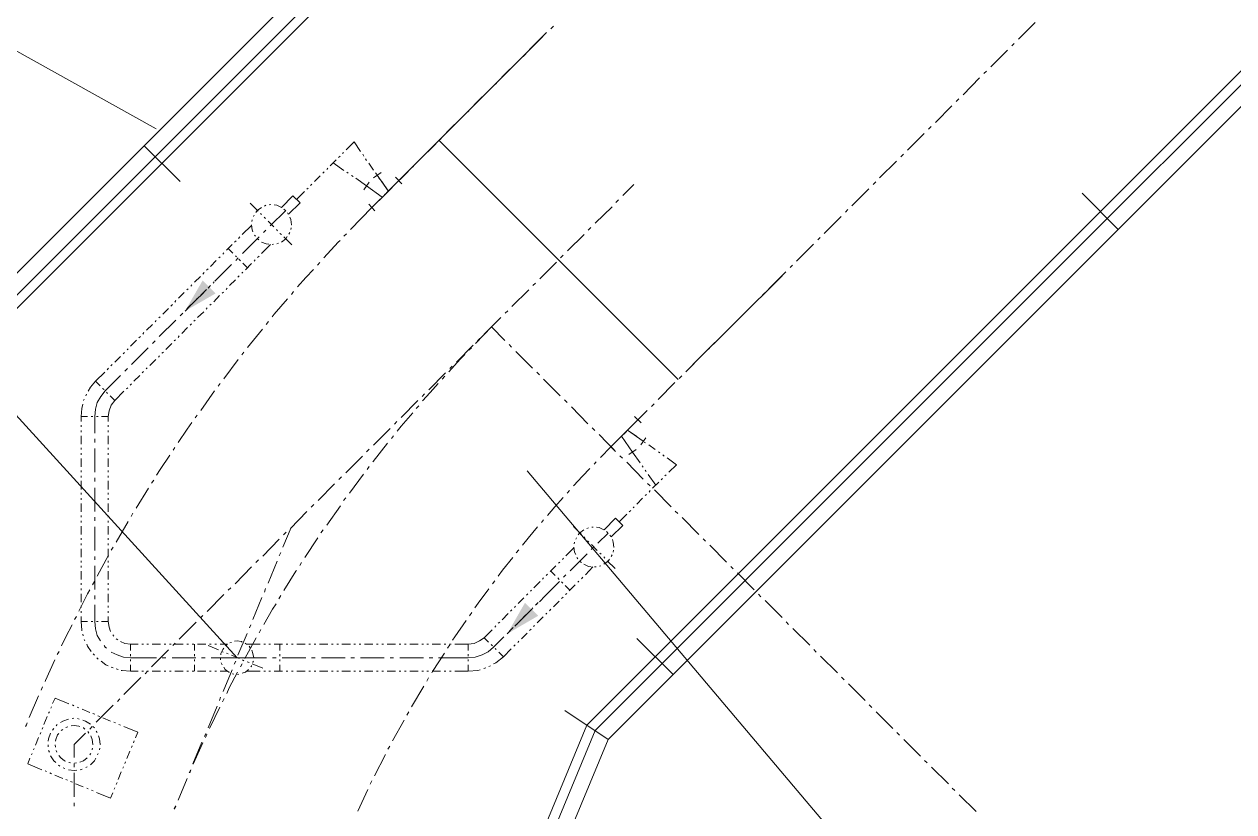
# Model space of a CAD drawing. Header units: millimetres. Extents: x 0 to 588, y 0 to 874.
# Drawn here: x 124 to 195.1, y 584.1 to 630.5 of the extents above; entities that cross this region are included whole.
import ezdxf

# ---------------------------------------------------------------- set-up
doc = ezdxf.new("R2010")
doc.units = ezdxf.units.MM
doc.layers.get('0').update_dxf_attribs({"lineweight": 18})

msp = doc.modelspace()

# ---------------------------------------------------------------- hatches: boundary and pattern name
for points in [[(133.435, 613.579), (135.234, 614.616), (134.472, 615.379)], [(152.4, 594.593), (153.437, 596.413), (154.22, 595.651)]]:
    msp.add_hatch(color=0).paths.add_polyline_path(points, flags=0)

# ---------------------------------------------------------------- linework, layer by layer
at = {"color": 0, "lineweight": 0}
for points in [[(121.01, 613.304), (193.95, 686.244)], [(121.793, 612.796), (194.416, 685.44)], [(122.259, 612.479), (194.712, 684.932)], [(157.078, 589.216), (223.753, 655.891)], [(157.565, 588.899), (224.261, 655.595)], [(158.327, 588.369), (225.086, 655.129)], [(153.712, 628.967), (154.707, 629.962)], [(154.961, 630.195), (155.109, 630.343)], [(182.478, 629.581), (183.452, 630.555)], [(131.741, 624.311), (121.962, 629.729)], [(145.288, 620.543), (154.495, 629.729)], [(182.076, 629.179), (182.224, 629.327)], [(153.331, 628.565), (153.48, 628.713)], [(180.848, 627.952), (181.822, 628.925)], [(152.083, 627.338), (153.077, 628.332)], [(151.702, 626.936), (151.85, 627.083)], [(179.218, 626.301), (180.192, 627.295)], [(180.446, 627.549), (180.594, 627.697)], [(150.453, 625.708), (151.447, 626.703)], [(177.588, 624.671), (178.562, 625.665)], [(178.816, 625.919), (178.964, 626.068)], [(148.823, 624.078), (149.818, 625.073)], [(150.072, 625.306), (150.22, 625.454)], [(177.186, 624.29), (177.334, 624.437)], [(143.383, 623.528), (142.917, 623.062)], [(143.383, 623.528), (143.764, 622.977)], [(148.378, 623.634), (162.454, 609.558)], [(148.442, 623.676), (148.59, 623.824)], [(175.937, 623.041), (176.932, 624.036)], [(131.022, 623.316), (133.16, 621.199)], [(142.769, 622.914), (142.706, 622.85)], [(143.891, 622.808), (143.954, 622.702)], [(147.193, 622.448), (148.188, 623.422)], [(175.556, 622.66), (175.704, 622.808)], [(142.325, 622.469), (141.986, 622.131)], [(142.155, 622.3), (142.79, 621.856)], [(142.558, 622.702), (142.473, 622.617)], [(144.06, 622.533), (144.124, 622.448)], [(144.251, 622.279), (144.526, 621.876)], [(146.812, 622.046), (146.96, 622.194)], [(174.308, 621.411), (175.302, 622.405)], [(141.393, 621.538), (141.055, 621.199)], [(141.626, 621.771), (141.542, 621.686)], [(141.838, 621.982), (141.774, 621.919)], [(142.96, 621.75), (143.044, 621.686)], [(143.235, 621.559), (143.32, 621.496)], [(143.489, 621.39), (144.124, 620.945)], [(144.526, 621.411), (144.97, 621.729)], [(144.653, 621.707), (144.716, 621.623)], [(145.394, 620.649), (144.738, 621.58)], [(144.822, 621.453), (144.886, 621.369)], [(145.563, 620.818), (146.558, 621.792)], [(145.817, 621.453), (146.198, 621.072)], [(140.674, 620.818), (140.61, 620.755)], [(140.906, 621.051), (140.822, 620.966)], [(144.272, 621.157), (143.954, 620.712)], [(145.034, 620.289), (144.124, 620.945)], [(145.013, 621.199), (145.394, 620.649)], [(145.225, 620.458), (146.008, 621.262)], [(159.195, 620.373), (159.851, 621.03)], [(172.678, 619.781), (173.673, 620.776)], [(173.927, 621.03), (174.075, 621.178)], [(137.266, 619.929), (137.732, 619.464)], [(139.107, 619.675), (139.785, 620.353), (140.208, 619.951)], [(140.208, 619.951), (139.531, 619.273)], [(140.462, 620.607), (139.996, 620.141)], [(145.225, 620.458), (144.42, 619.675)], [(144.42, 619.675), (144.928, 620.162)], [(145.182, 620.416), (145.33, 620.564)], [(158.792, 619.972), (158.94, 620.119)], [(188.659, 619.993), (179.282, 610.616)], [(186.224, 620.522), (188.341, 618.384)], [(137.499, 619.23), (137.456, 619.146)], [(137.943, 619.675), (137.689, 619.506), (137.605, 619.379)], [(137.88, 619.315), (137.943, 619.252)], [(138.197, 619.802), (138.113, 619.76)], [(138.494, 619.844), (138.388, 619.823)], [(138.451, 618.596), (139.361, 619.506)], [(139.107, 619.675), (138.832, 619.802), (138.684, 619.823)], [(139.34, 619.506), (139.256, 619.569)], [(139.51, 619.273), (139.467, 619.358)], [(144.42, 619.675), (143.171, 618.384)], [(144.251, 619.866), (144.611, 619.485)], [(157.565, 618.744), (158.56, 619.718)], [(172.297, 619.4), (172.445, 619.548)], [(136.8, 618.087), (137.351, 618.617)], [(137.351, 618.659), (137.393, 618.363), (137.435, 618.236)], [(137.393, 618.956), (137.372, 618.85)], [(138.091, 619.104), (138.176, 619.019)], [(138.324, 618.871), (138.663, 618.532)], [(139.7, 618.659), (139.658, 618.977), (139.594, 619.104)], [(139.7, 618.659), (139.721, 618.659)], [(171.048, 618.151), (172.043, 619.146)], [(136.589, 617.855), (136.652, 617.94)], [(136.821, 616.966), (137.795, 617.94)], [(137.52, 618.045), (137.583, 617.982)], [(137.71, 617.834), (137.774, 617.77)], [(138.049, 618.194), (138.197, 618.342)], [(138.811, 618.384), (138.875, 618.299)], [(139.023, 618.151), (139.107, 618.087)], [(139.107, 617.643), (139.361, 617.834), (139.446, 617.961)], [(139.256, 617.94), (139.721, 617.474)], [(139.552, 618.109), (139.594, 618.194)], [(139.658, 618.384), (139.679, 618.469)], [(142.939, 618.13), (142.79, 617.982)], [(155.935, 617.114), (156.93, 618.087)], [(157.162, 618.342), (157.311, 618.49)], [(170.667, 617.77), (170.815, 617.918)], [(135.869, 617.157), (136.208, 617.495)], [(135.975, 617.262), (136.25, 616.987)], [(136.356, 617.643), (136.44, 617.707)], [(137.943, 617.643), (138.218, 617.538), (138.367, 617.516)], [(137.943, 616.966), (138.472, 617.495)], [(138.557, 617.495), (138.642, 617.516)], [(138.832, 617.538), (138.938, 617.58)], [(142.558, 617.728), (142.452, 617.643), (141.605, 616.712)], [(169.418, 616.521), (170.413, 617.516)], [(136.504, 593.175), (115.231, 616.521), (100.817, 616.521)], [(134.938, 616.204), (135.276, 616.564)], [(135.424, 616.712), (135.509, 616.775)], [(135.657, 616.924), (135.721, 617.008)], [(136.398, 616.839), (136.462, 616.775)], [(136.419, 616.564), (136.567, 616.712)], [(136.61, 616.627), (136.694, 616.543)], [(136.843, 616.394), (137.118, 616.119)], [(136.991, 616.014), (137.351, 616.373)], [(137.499, 616.521), (137.562, 616.585)], [(137.71, 616.733), (137.795, 616.818)], [(141.372, 616.437), (141.224, 616.289)], [(154.305, 615.484), (155.3, 616.458)], [(155.533, 616.712), (155.681, 616.86)], [(134.493, 615.76), (134.556, 615.844)], [(134.705, 615.992), (134.789, 616.055)], [(135.191, 615.336), (136.165, 616.31)], [(135.657, 615.802), (135.297, 615.442)], [(136.546, 615.569), (136.631, 615.654)], [(136.779, 615.802), (136.843, 615.865)], [(140.991, 616.035), (140.547, 615.548), (140.06, 614.997)], [(163.322, 610.426), (168.571, 615.654)], [(167.788, 614.892), (168.783, 615.886)], [(169.037, 616.14), (169.185, 616.289)], [(133.773, 615.04), (133.837, 615.125)], [(133.985, 615.273), (134.345, 615.611)], [(134.789, 614.934), (134.938, 615.082)], [(134.938, 615.082), (134.853, 614.997)], [(135.149, 615.294), (135.086, 615.23)], [(135.848, 614.849), (135.911, 614.934)], [(136.059, 615.082), (136.398, 615.421)], [(153.903, 615.082), (154.051, 615.23)], [(133.054, 614.341), (133.392, 614.68)], [(133.541, 614.828), (133.625, 614.892)], [(133.541, 613.706), (134.535, 614.68)], [(134.218, 614.362), (134.133, 614.299)], [(134.705, 614.849), (134.366, 614.511)], [(135.128, 614.13), (135.467, 614.49)], [(135.615, 614.638), (135.7, 614.701)], [(139.467, 614.299), (138.684, 613.389), (138.557, 613.24)], [(139.827, 614.722), (139.7, 614.553)], [(152.675, 613.854), (153.67, 614.828)], [(166.158, 613.262), (167.153, 614.257)], [(167.407, 614.511), (167.555, 614.659)], [(132.122, 613.389), (132.461, 613.727)], [(132.609, 613.876), (132.694, 613.96)], [(132.842, 614.109), (132.905, 614.193)], [(133.773, 613.918), (133.435, 613.579)], [(133.985, 614.151), (133.922, 614.066)], [(134.175, 613.198), (134.535, 613.537)], [(134.684, 613.685), (134.747, 613.769)], [(134.895, 613.918), (134.98, 613.981)], [(152.273, 613.452), (152.421, 613.601)], [(131.678, 612.944), (131.741, 613.029)], [(131.889, 613.177), (131.974, 613.24)], [(131.911, 612.077), (132.905, 613.05)], [(133.16, 613.304), (133.308, 613.452)], [(133.731, 612.754), (133.816, 612.838)], [(133.964, 612.987), (134.027, 613.05)], [(138.345, 612.965), (138.218, 612.796)], [(151.045, 612.225), (152.019, 613.198)], [(165.777, 612.88), (165.925, 613.029)], [(130.958, 612.225), (131.022, 612.309)], [(131.17, 612.457), (131.53, 612.796)], [(133.032, 612.034), (133.096, 612.119)], [(133.244, 612.267), (133.583, 612.606)], [(137.986, 612.521), (137.118, 611.442)], [(151.469, 612.648), (150.537, 611.674)], [(152.252, 611.844), (151.469, 612.648)], [(164.529, 611.632), (165.523, 612.627)], [(130.238, 611.505), (130.577, 611.865)], [(130.281, 610.426), (131.276, 611.42)], [(130.725, 612.013), (130.81, 612.077)], [(131.53, 611.674), (131.678, 611.822)], [(132.313, 611.314), (132.651, 611.674)], [(132.8, 611.822), (132.884, 611.886)], [(149.416, 610.574), (150.389, 611.568)], [(150.283, 611.42), (150.135, 611.272)], [(150.643, 611.822), (150.791, 611.971)], [(152.654, 611.463), (152.506, 611.611)], [(164.148, 611.251), (164.296, 611.399)], [(129.307, 610.574), (129.646, 610.912)], [(129.794, 611.061), (129.879, 611.145)], [(130.027, 611.293), (130.09, 611.357)], [(131.36, 610.383), (131.72, 610.722)], [(131.868, 610.87), (131.932, 610.955)], [(132.08, 611.103), (132.165, 611.166)], [(136.567, 610.722), (135.721, 609.6)], [(136.906, 611.166), (136.779, 610.997)], [(149.902, 611.018), (149.627, 610.743), (148.95, 610.002)], [(153.882, 610.214), (152.908, 611.208)], [(162.899, 610.002), (163.893, 610.997)], [(128.164, 609.452), (128.714, 609.981)], [(128.863, 610.129), (128.926, 610.214)], [(129.074, 610.362), (129.159, 610.426)], [(129.9, 610.044), (130.048, 610.193)], [(130.916, 609.939), (131, 610.023)], [(131.149, 610.172), (131.212, 610.235)], [(149.013, 610.193), (149.161, 610.341)], [(154.284, 609.833), (154.136, 609.981)], [(128.164, 609.452), (127.868, 609.092), (127.741, 608.859)], [(128.164, 609.452), (128.439, 609.176)], [(128.736, 608.88), (129.646, 609.79)], [(130.217, 609.219), (130.281, 609.304)], [(130.429, 609.452), (130.768, 609.79)], [(135.509, 609.325), (135.382, 609.155)], [(148.336, 609.325), (147.87, 608.796), (147.405, 608.288)], [(147.786, 608.944), (148.759, 609.939)], [(148.717, 609.748), (148.569, 609.579)], [(155.512, 608.584), (154.538, 609.579)], [(161.269, 608.372), (162.264, 609.367)], [(162.518, 609.621), (162.666, 609.769)], [(127.635, 608.69), (127.593, 608.584)], [(128.736, 608.88), (128.482, 608.562), (128.27, 608.203), (128.164, 607.801), (128.122, 607.378)], [(128.588, 609.029), (128.672, 608.965)], [(128.82, 608.817), (128.884, 608.732)], [(129.032, 608.584), (129.307, 608.309)], [(129.307, 608.309), (129.836, 608.859)], [(129.984, 609.007), (130.069, 609.071)], [(135.17, 608.88), (134.366, 607.737)], [(147.383, 608.562), (147.532, 608.711)], [(127.423, 608.097), (127.36, 607.843), (127.317, 607.378)], [(127.508, 608.394), (127.466, 608.309)], [(129.307, 608.309), (129.095, 608.033), (128.969, 607.716), (128.905, 607.378)], [(146.156, 607.314), (147.13, 608.309)], [(147.193, 608.013), (147.045, 607.843)], [(155.914, 608.203), (155.766, 608.351)], [(157.141, 606.954), (156.168, 607.949)], [(160.888, 607.97), (161.036, 608.118)], [(127.698, 607.378), (127.317, 607.378)], [(127.317, 607.378), (127.317, 607.081)], [(128.016, 607.378), (127.91, 607.378)], [(128.122, 607.378), (128.122, 606.404)], [(128.333, 607.378), (128.228, 607.378)], [(128.905, 607.378), (128.524, 607.378)], [(128.905, 607.378), (128.905, 607.081)], [(134.154, 607.462), (134.027, 607.293)], [(146.833, 607.589), (146.156, 606.806), (145.923, 606.51)], [(159.3, 606.404), (160.083, 607.187)], [(159.639, 606.742), (160.634, 607.737)], [(160.274, 606.996), (159.893, 607.378)], [(127.317, 606.87), (127.317, 606.764)], [(127.317, 606.552), (127.317, 606.446)], [(128.905, 606.87), (128.905, 606.764)], [(128.905, 606.552), (128.905, 606.446)], [(133.837, 607.018), (133.562, 606.637), (133.032, 605.854)], [(144.526, 605.684), (145.5, 606.679)], [(145.754, 606.933), (145.902, 607.081)], [(157.543, 606.552), (157.395, 606.7)], [(159.3, 606.404), (158.496, 605.6)], [(159.258, 606.34), (159.406, 606.489)], [(160.02, 606.192), (159.47, 606.573)], [(159.47, 606.573), (160.401, 605.917)], [(127.317, 606.235), (127.317, 605.748)], [(128.122, 606.065), (128.122, 605.854)], [(128.905, 606.235), (128.905, 605.748)], [(145.351, 605.811), (144.505, 604.732), (144.484, 604.711)], [(145.711, 606.235), (145.584, 606.086)], [(158.771, 605.324), (157.798, 606.319)], [(158.686, 605.409), (158.305, 605.79)], [(158.496, 605.6), (159.004, 606.107)], [(159.11, 606.213), (159.766, 605.282)], [(160.274, 606.001), (160.189, 606.065)], [(160.253, 605.705), (160.549, 606.129)], [(160.528, 605.832), (160.443, 605.875)], [(161.1, 605.43), (160.719, 605.705)], [(127.317, 605.536), (127.317, 605.43)], [(127.317, 605.218), (127.317, 605.113)], [(128.122, 605.494), (128.122, 604.097)], [(128.905, 605.536), (128.905, 605.43)], [(128.905, 605.218), (128.905, 605.113)], [(132.546, 605.091), (131.974, 604.266), (131.762, 603.927)], [(132.842, 605.557), (132.736, 605.387)], [(142.896, 604.054), (143.87, 605.049)], [(144.124, 605.303), (144.272, 605.451)], [(158.496, 605.6), (157.882, 604.965)], [(159.173, 604.922), (159.025, 605.07)], [(159.978, 605.43), (159.554, 605.134)], [(160.21, 604.647), (159.766, 605.282)], [(161.375, 605.24), (161.29, 605.303)], [(161.629, 605.049), (161.544, 605.113)], [(127.317, 604.901), (127.317, 604.414)], [(128.905, 604.901), (128.905, 604.414)], [(144.272, 604.435), (144.145, 604.266)], [(157.247, 604.308), (156.824, 603.864), (156.295, 603.292)], [(157.628, 604.711), (157.501, 604.562)], [(160.401, 603.694), (159.427, 604.689)], [(160.401, 604.393), (160.338, 604.478)], [(162.348, 604.541), (161.798, 604.943)], [(162.348, 604.541), (161.904, 604.097)], [(127.317, 604.202), (127.317, 604.097)], [(127.317, 603.885), (127.317, 603.779)], [(127.317, 603.589), (127.317, 603.081)], [(128.122, 603.758), (128.122, 603.546)], [(128.905, 604.202), (128.905, 604.097)], [(128.905, 603.885), (128.905, 603.779)], [(128.905, 603.589), (128.905, 603.081)], [(131.593, 603.631), (131.466, 603.462)], [(142.494, 603.673), (142.642, 603.822)], [(143.933, 603.991), (143.108, 602.869)], [(153.564, 604.181), (172.868, 581.321)], [(160.57, 604.139), (160.507, 604.224)], [(161.142, 603.335), (160.697, 603.969)], [(161.523, 603.737), (161.459, 603.652)], [(161.756, 603.948), (161.671, 603.885)], [(127.317, 602.89), (127.317, 602.784)], [(128.122, 603.186), (128.122, 601.789)], [(128.905, 602.89), (128.905, 602.784)], [(131.297, 603.165), (130.556, 601.98)], [(141.266, 602.424), (142.24, 603.419)], [(156.062, 603.017), (155.914, 602.869)], [(160.803, 603.292), (160.655, 603.44)], [(160.803, 603.017), (160.74, 602.933)], [(161.311, 603.504), (160.951, 603.165)], [(162.031, 602.065), (161.057, 603.059)], [(127.317, 602.573), (127.317, 602.467)], [(127.317, 602.255), (127.317, 601.768)], [(128.905, 602.573), (128.905, 602.467)], [(128.905, 602.255), (128.905, 601.768)], [(140.864, 602.043), (141.012, 602.192)], [(142.579, 602.128), (141.774, 600.985)], [(142.896, 602.594), (142.769, 602.424)], [(155.681, 602.615), (155.194, 602.065), (154.771, 601.557)], [(160.359, 602.573), (160.02, 602.212)], [(160.591, 602.784), (160.507, 602.721)], [(127.317, 601.557), (127.317, 601.451)], [(128.122, 601.451), (128.122, 601.239)], [(128.905, 601.557), (128.905, 601.451)], [(130.365, 601.683), (130.26, 601.493)], [(139.637, 600.794), (140.61, 601.789)], [(159.427, 601.62), (158.983, 601.176)], [(159.66, 601.853), (159.576, 601.768)], [(159.872, 602.065), (159.808, 602.001)], [(162.433, 601.663), (162.285, 601.811)], [(163.661, 600.435), (162.687, 601.43)], [(127.317, 601.239), (127.317, 601.133)], [(127.317, 600.922), (127.317, 600.435)], [(128.122, 600.879), (128.122, 599.482)], [(128.905, 601.239), (128.905, 601.133)], [(128.905, 600.922), (128.905, 600.435)], [(130.09, 601.197), (129.392, 599.99)], [(139.679, 600.837), (139.192, 599.694)], [(141.563, 600.71), (141.436, 600.54)], [(154.178, 600.879), (153.628, 600.223), (153.289, 599.8)], [(154.538, 601.303), (154.411, 601.133)], [(156.76, 600.435), (156.295, 600.9)], [(156.909, 600.71), (156.655, 600.519), (156.57, 600.414)], [(157.184, 600.816), (157.078, 600.794)], [(157.459, 600.858), (157.374, 600.858)], [(158.073, 600.71), (157.798, 600.837), (157.649, 600.858)], [(158.771, 601.387), (158.094, 600.71)], [(158.517, 600.287), (159.195, 600.964), (158.771, 601.387)], [(127.317, 600.223), (127.317, 600.117)], [(128.905, 600.223), (128.905, 600.117)], [(138.007, 599.165), (138.98, 600.16)], [(139.234, 600.414), (139.382, 600.562)], [(141.245, 600.244), (140.483, 599.08)], [(156.358, 599.99), (156.337, 599.885)], [(156.464, 600.244), (156.422, 600.16)], [(156.972, 600.202), (156.909, 600.287)], [(157.205, 599.99), (157.12, 600.054)], [(157.734, 599.927), (158.327, 600.519)], [(158.305, 600.54), (158.242, 600.604)], [(158.496, 600.308), (158.433, 600.393)], [(158.665, 599.694), (158.623, 599.99), (158.581, 600.139)], [(164.063, 600.033), (163.915, 600.18)], [(127.317, 599.906), (127.317, 599.8)], [(127.317, 599.588), (127.317, 599.101)], [(128.905, 599.906), (128.905, 599.8)], [(128.905, 599.588), (128.905, 599.101)], [(129.201, 599.694), (129.095, 599.504)], [(139.065, 599.376), (138.98, 599.186)], [(153.077, 599.525), (152.929, 599.355)], [(155.85, 599.186), (156.316, 599.651)], [(156.104, 598.297), (157.099, 599.292)], [(156.316, 599.694), (156.358, 599.398), (156.422, 599.25)], [(157.332, 599.546), (157.48, 599.694)], [(157.692, 599.482), (157.353, 599.842)], [(157.924, 599.271), (157.84, 599.334)], [(158.623, 599.398), (158.644, 599.504)], [(158.665, 599.694), (158.686, 599.694)], [(165.291, 598.805), (164.317, 599.8)], [(127.317, 598.89), (127.317, 598.784)], [(127.317, 598.593), (127.317, 598.487)], [(128.122, 599.144), (128.122, 598.932)], [(128.122, 598.593), (128.122, 597.196)], [(128.926, 599.207), (128.27, 597.979)], [(128.905, 598.89), (128.905, 598.784)], [(128.905, 598.593), (128.905, 598.487)], [(137.605, 598.784), (137.753, 598.932)], [(138.853, 598.869), (138.324, 597.577)], [(140.293, 598.784), (140.187, 598.615)], [(152.718, 599.08), (152.125, 598.339), (151.871, 597.979)], [(154.919, 598.255), (155.257, 598.593)], [(155.406, 598.741), (155.49, 598.805)], [(155.638, 598.953), (155.702, 599.037)], [(156.485, 599.08), (156.549, 598.995)], [(156.676, 598.847), (156.76, 598.784)], [(156.909, 598.678), (157.184, 598.551), (157.332, 598.53)], [(157.819, 598.572), (157.903, 598.593)], [(158.136, 599.037), (158.073, 599.122)], [(158.073, 598.678), (158.327, 598.869), (158.411, 598.974)], [(158.75, 598.424), (158.284, 598.89)], [(158.517, 599.144), (158.56, 599.228)], [(127.317, 598.276), (127.317, 597.789)], [(128.905, 598.276), (128.905, 597.789)], [(136.377, 597.535), (137.351, 598.53)], [(139.996, 598.318), (139.954, 598.276), (139.256, 597.133)], [(154.474, 597.81), (154.538, 597.874)], [(154.686, 598.022), (154.771, 598.106)], [(155.215, 598.022), (154.961, 598.276)], [(155.448, 597.789), (155.363, 597.874)], [(155.702, 597.916), (155.85, 598.064)], [(156.76, 597.831), (156.845, 597.916)], [(156.993, 598.064), (157.438, 598.53)], [(157.522, 598.53), (157.628, 598.53)], [(165.693, 598.403), (165.544, 598.551)], [(166.92, 597.175), (165.947, 598.17)], [(127.826, 597.175), (127.698, 596.942), (127.191, 595.926)], [(127.317, 597.577), (127.317, 597.471)], [(127.317, 597.26), (127.317, 597.154)], [(128.101, 597.662), (127.995, 597.471)], [(128.905, 597.577), (128.905, 597.471)], [(128.905, 597.26), (128.905, 597.154)], [(135.975, 597.154), (136.123, 597.302)], [(138.176, 597.26), (138.113, 597.048)], [(151.321, 597.239), (150.685, 596.392), (150.495, 596.117)], [(151.659, 597.704), (151.532, 597.535)], [(153.755, 597.09), (153.818, 597.154)], [(153.966, 597.302), (154.326, 597.662)], [(154.474, 596.667), (155.469, 597.662)], [(155.66, 597.577), (155.596, 597.641)], [(156.083, 597.154), (155.808, 597.429)], [(156.041, 597.112), (156.4, 597.471)], [(156.549, 597.619), (156.612, 597.683)], [(127.317, 596.942), (127.317, 596.456)], [(128.122, 596.836), (128.122, 596.625)], [(128.905, 596.942), (128.905, 596.456)], [(134.747, 595.905), (135.721, 596.9)], [(137.964, 596.731), (137.435, 595.439)], [(139.065, 596.836), (138.959, 596.646)], [(153.035, 596.371), (153.374, 596.71)], [(153.522, 596.858), (153.607, 596.942)], [(154.072, 596.286), (154.22, 596.434)], [(154.623, 596.815), (154.284, 596.476)], [(155.109, 596.18), (155.448, 596.519)], [(155.596, 596.667), (155.681, 596.752)], [(155.829, 596.9), (155.893, 596.963)], [(167.322, 596.773), (167.174, 596.921)], [(168.571, 595.545), (167.577, 596.54)], [(127.317, 596.244), (127.317, 596.138)], [(127.317, 595.926), (127.317, 595.821)], [(128.122, 596.286), (128.122, 595.312)], [(128.905, 596.244), (128.905, 596.138)], [(128.905, 595.926), (128.905, 595.821)], [(138.79, 596.35), (138.578, 596.032), (138.07, 595.143)], [(150.304, 595.842), (150.178, 595.651)], [(152.104, 595.418), (152.442, 595.778)], [(152.59, 595.926), (152.675, 595.99)], [(152.823, 596.138), (152.887, 596.223)], [(152.845, 595.037), (153.839, 596.032)], [(153.691, 595.884), (153.331, 595.545)], [(153.903, 596.117), (153.839, 596.032)], [(154.136, 596.328), (154.051, 596.265)], [(154.665, 595.736), (154.728, 595.799)], [(154.876, 595.947), (154.961, 596.032)], [(126.788, 595.122), (126.428, 594.402), (126.174, 593.873)], [(127.042, 595.609), (126.936, 595.439)], [(127.317, 595.609), (127.317, 595.312)], [(127.317, 595.312), (127.698, 595.312)], [(127.317, 595.312), (127.36, 594.804), (127.36, 594.762)], [(127.91, 595.312), (128.016, 595.312)], [(128.122, 595.312), (128.164, 594.889), (128.27, 594.487), (128.46, 594.169)], [(128.228, 595.312), (128.333, 595.312)], [(128.524, 595.312), (128.905, 595.312)], [(128.905, 595.609), (128.905, 595.312)], [(128.905, 595.312), (128.969, 594.974), (129.053, 594.719)], [(133.096, 594.275), (134.091, 595.27)], [(134.345, 595.524), (134.493, 595.672)], [(137.308, 595.122), (137.224, 594.932)], [(149.987, 595.376), (149.31, 594.402), (149.183, 594.212)], [(151.659, 594.974), (151.723, 595.058)], [(151.871, 595.207), (151.956, 595.27)], [(152.971, 595.164), (152.887, 595.101)], [(153.183, 595.397), (153.12, 595.312)], [(153.945, 595.016), (154.009, 595.08)], [(154.157, 595.228), (154.517, 595.588)], [(168.952, 595.143), (168.804, 595.291)], [(127.423, 594.572), (127.445, 594.466)], [(129.18, 594.529), (129.244, 594.445)], [(129.392, 594.297), (129.476, 594.233)], [(137.096, 594.614), (136.546, 593.323)], [(137.626, 594.36), (137.287, 593.746), (136.948, 593.132)], [(137.901, 594.847), (137.795, 594.656)], [(150.093, 593.979), (150.453, 594.021), (150.77, 594.169), (151.045, 594.36)], [(151.045, 594.36), (151.511, 594.826)], [(151.045, 594.36), (151.299, 594.106)], [(151.596, 593.81), (152.188, 594.402)], [(152.739, 594.953), (152.4, 594.593)], [(152.442, 594.656), (152.59, 594.804)], [(153.226, 594.297), (153.564, 594.635)], [(153.712, 594.783), (153.797, 594.868)], [(160.02, 594.318), (162.158, 592.201)], [(170.201, 593.915), (169.206, 594.91)], [(127.508, 594.254), (127.55, 594.169)], [(127.656, 593.979), (127.698, 593.852), (127.91, 593.556)], [(128.672, 593.894), (128.736, 593.81), (128.82, 593.746)], [(129.646, 594.127), (129.9, 594.021), (130.238, 593.979)], [(130.238, 593.979), (130.238, 593.598)], [(130.683, 593.979), (130.238, 593.979)], [(131, 593.979), (130.895, 593.979)], [(131.297, 593.979), (131.191, 593.979)], [(131.466, 592.645), (132.461, 593.64)], [(131.995, 593.979), (131.508, 593.979)], [(132.313, 593.979), (132.207, 593.979)], [(132.63, 593.979), (132.524, 593.979)], [(132.715, 593.894), (132.863, 594.043)], [(133.329, 593.979), (132.842, 593.979)], [(133.646, 593.979), (133.541, 593.979)], [(133.964, 593.979), (133.858, 593.979)], [(133.985, 593.598), (133.985, 593.979)], [(134.662, 593.979), (134.175, 593.979)], [(134.789, 593.894), (135.403, 593.64)], [(134.98, 593.979), (134.874, 593.979)], [(135.297, 593.979), (135.191, 593.979)], [(135.932, 593.979), (135.509, 593.979)], [(135.721, 593.746), (135.657, 593.661), (135.551, 593.429), (135.551, 593.344)], [(135.911, 593.958), (135.848, 593.894)], [(136.165, 594.085), (136.081, 594.064)], [(136.8, 594.106), (136.758, 594.127), (136.504, 594.169), (136.356, 594.148)], [(137.054, 593.979), (136.991, 594.021), (136.97, 594.043)], [(137.054, 593.979), (137.858, 593.979)], [(137.266, 593.767), (137.202, 593.852)], [(137.477, 593.175), (137.435, 593.429), (137.372, 593.619)], [(138.07, 593.979), (138.176, 593.979)], [(138.367, 593.979), (138.472, 593.979)], [(138.684, 593.979), (139.171, 593.979)], [(139.023, 593.598), (139.023, 593.979)], [(139.382, 593.979), (139.488, 593.979)], [(139.7, 593.979), (139.806, 593.979)], [(140.018, 593.979), (140.504, 593.979)], [(140.716, 593.979), (140.822, 593.979)], [(141.034, 593.979), (141.139, 593.979)], [(141.351, 593.979), (141.838, 593.979)], [(142.049, 593.979), (142.155, 593.979)], [(142.367, 593.979), (142.473, 593.979)], [(142.663, 593.979), (143.171, 593.979)], [(143.362, 593.979), (143.468, 593.979)], [(143.679, 593.979), (143.785, 593.979)], [(143.997, 593.979), (144.484, 593.979)], [(144.695, 593.979), (144.801, 593.979)], [(145.013, 593.979), (145.119, 593.979)], [(145.33, 593.979), (145.817, 593.979)], [(146.029, 593.979), (146.135, 593.979)], [(146.346, 593.979), (146.452, 593.979)], [(146.664, 593.979), (147.151, 593.979)], [(147.362, 593.979), (147.468, 593.979)], [(147.659, 593.979), (147.764, 593.979)], [(147.976, 593.979), (148.463, 593.979)], [(148.675, 593.979), (148.78, 593.979)], [(149.013, 593.937), (148.886, 593.746)], [(148.992, 593.979), (149.098, 593.979)], [(149.31, 593.979), (150.093, 593.979)], [(150.093, 593.598), (150.093, 593.979)], [(150.093, 593.175), (150.516, 593.217), (150.918, 593.344), (151.278, 593.534), (151.596, 593.81)], [(151.447, 593.958), (151.532, 593.873)], [(151.68, 593.725), (151.744, 593.661)], [(152.167, 593.238), (152.633, 593.704)], [(152.781, 593.852), (152.866, 593.937)], [(153.014, 594.085), (153.077, 594.148)], [(170.582, 593.513), (170.434, 593.661)], [(125.772, 593.048), (125.222, 591.841), (125.201, 591.778)], [(126.026, 593.556), (125.921, 593.365)], [(128.037, 593.408), (128.101, 593.323)], [(128.249, 593.175), (128.333, 593.09)], [(128.503, 592.984), (128.778, 592.773), (128.905, 592.709)], [(129.095, 593.513), (129.434, 593.344), (129.815, 593.217), (130.238, 593.175)], [(130.238, 593.386), (130.238, 593.28)], [(131.762, 593.175), (130.238, 593.175)], [(130.238, 593.069), (130.238, 592.984)], [(132.313, 593.175), (132.101, 593.175)], [(134.07, 593.175), (132.673, 593.175)], [(133.985, 593.28), (133.985, 593.386)], [(133.985, 592.984), (133.985, 593.069)], [(134.62, 593.175), (134.408, 593.175)], [(136.504, 593.175), (134.98, 593.175)], [(135.53, 593.154), (135.53, 593.048)], [(135.572, 592.878), (135.615, 592.773)], [(135.594, 593.556), (135.678, 593.513)], [(135.869, 593.45), (135.975, 593.408)], [(136.165, 593.323), (136.631, 593.132)], [(136.419, 592.984), (136.334, 592.794)], [(136.504, 593.175), (138.239, 593.175)], [(136.821, 593.048), (136.906, 593.005)], [(137.096, 592.942), (137.202, 592.899)], [(137.435, 592.899), (137.435, 592.921), (137.456, 592.984)], [(137.477, 593.175), (137.499, 593.175)], [(138.578, 593.175), (138.79, 593.175)], [(139.023, 593.28), (139.023, 593.386)], [(139.023, 592.984), (139.023, 593.069)], [(139.15, 593.175), (140.547, 593.175)], [(140.885, 593.175), (141.097, 593.175)], [(141.457, 593.175), (142.854, 593.175)], [(143.192, 593.175), (143.404, 593.175)], [(143.764, 593.175), (145.161, 593.175)], [(145.5, 593.175), (145.711, 593.175)], [(146.071, 593.175), (147.468, 593.175)], [(147.807, 593.175), (148.018, 593.175)], [(148.696, 593.45), (147.997, 592.37), (147.955, 592.286)], [(148.357, 593.175), (150.093, 593.175)], [(150.093, 593.28), (150.093, 593.386)], [(150.093, 592.984), (150.093, 593.069)], [(151.596, 592.815), (151.723, 592.878), (152.167, 593.238)], [(151.892, 593.513), (152.167, 593.238)], [(171.831, 592.286), (170.836, 593.28)], [(129.095, 592.624), (129.201, 592.582)], [(129.392, 592.519), (129.498, 592.497)], [(129.688, 592.434), (129.731, 592.434), (130.238, 592.391)], [(130.238, 592.773), (130.238, 592.391)], [(130.683, 592.391), (130.238, 592.391)], [(131, 592.391), (130.895, 592.391)], [(131.085, 592.243), (131.233, 592.391)], [(131.297, 592.391), (131.191, 592.391)], [(131.995, 592.391), (131.508, 592.391)], [(132.313, 592.391), (132.207, 592.391)], [(132.63, 592.391), (132.524, 592.391)], [(133.329, 592.391), (132.842, 592.391)], [(133.646, 592.391), (133.541, 592.391)], [(133.964, 592.391), (133.858, 592.391)], [(133.985, 592.391), (133.985, 592.773)], [(134.662, 592.391), (134.175, 592.391)], [(134.98, 592.391), (134.874, 592.391)], [(135.297, 592.391), (135.191, 592.391)], [(135.932, 592.391), (135.509, 592.391)], [(136.208, 592.476), (135.678, 591.185)], [(135.721, 592.624), (135.805, 592.497), (136.017, 592.328), (136.059, 592.328)], [(136.525, 592.328), (136.038, 591.418), (135.89, 591.079)], [(136.229, 592.243), (136.25, 592.243), (136.313, 592.222)], [(136.525, 592.201), (136.61, 592.222)], [(136.8, 592.815), (136.694, 592.645)], [(136.8, 592.264), (136.991, 592.328), (137.181, 592.497)], [(137.054, 592.391), (137.858, 592.391)], [(137.308, 592.645), (137.351, 592.687), (137.351, 592.73)], [(137.393, 592.815), (138.007, 592.561)], [(138.07, 592.391), (138.176, 592.391)], [(138.367, 592.391), (138.472, 592.391)], [(138.684, 592.391), (139.171, 592.391)], [(139.023, 592.391), (139.023, 592.773)], [(139.382, 592.391), (139.488, 592.391)], [(139.7, 592.391), (139.806, 592.391)], [(140.018, 592.391), (140.504, 592.391)], [(140.716, 592.391), (140.822, 592.391)], [(141.034, 592.391), (141.139, 592.391)], [(141.351, 592.391), (141.838, 592.391)], [(142.049, 592.391), (142.155, 592.391)], [(142.367, 592.391), (142.473, 592.391)], [(142.663, 592.391), (143.171, 592.391)], [(143.362, 592.391), (143.468, 592.391)], [(143.679, 592.391), (143.785, 592.391)], [(143.997, 592.391), (144.484, 592.391)], [(144.695, 592.391), (144.801, 592.391)], [(145.013, 592.391), (145.119, 592.391)], [(145.33, 592.391), (145.817, 592.391)], [(146.029, 592.391), (146.135, 592.391)], [(146.346, 592.391), (146.452, 592.391)], [(146.664, 592.391), (147.151, 592.391)], [(147.362, 592.391), (147.468, 592.391)], [(147.659, 592.391), (147.764, 592.391)], [(147.976, 592.391), (148.463, 592.391)], [(148.675, 592.391), (148.78, 592.391)], [(148.992, 592.391), (149.098, 592.391)], [(149.31, 592.391), (150.093, 592.391)], [(150.093, 592.391), (150.093, 592.773)], [(150.093, 592.391), (150.664, 592.434), (150.812, 592.476)], [(151.024, 592.54), (151.13, 592.582)], [(151.321, 592.667), (151.405, 592.709)], [(125.053, 591.46), (124.968, 591.27)], [(129.836, 591.015), (130.831, 592.01)], [(147.489, 591.503), (146.77, 590.296)], [(147.764, 591.989), (147.659, 591.799)], [(172.212, 591.884), (172.064, 592.032)], [(173.461, 590.656), (172.466, 591.651)], [(124.82, 590.931), (124.269, 589.661)], [(125.793, 590.804), (125.645, 590.486)], [(126.598, 590.465), (125.793, 590.804)], [(129.455, 590.614), (129.603, 590.762)], [(135.53, 590.867), (135.467, 590.656)], [(135.742, 590.783), (135.636, 590.592)], [(125.582, 590.296), (125.54, 590.211)], [(126.894, 590.36), (126.809, 590.402)], [(127.191, 590.232), (127.085, 590.275)], [(127.826, 589.957), (127.381, 590.148)], [(128.207, 589.386), (129.201, 590.381)], [(135.319, 590.338), (134.789, 589.047)], [(135.488, 590.275), (134.895, 589.047), (134.874, 589.026)], [(158.327, 588.369), (155.787, 590.084)], [(173.842, 590.254), (173.694, 590.402)], [(124.142, 589.343), (124.1, 589.238), (124.058, 589.132)], [(125.328, 589.725), (125.137, 589.259)], [(125.455, 590), (125.412, 589.915)], [(126.577, 589.576), (126.238, 589.449), (126.111, 589.365)], [(126.894, 589.619), (126.788, 589.597)], [(127.212, 589.576), (127.106, 589.597)], [(127.868, 589.28), (127.572, 589.449), (127.423, 589.512)], [(128.122, 589.851), (128.016, 589.894)], [(128.418, 589.725), (128.312, 589.767)], [(129.053, 589.449), (128.609, 589.64)], [(129.35, 589.343), (129.244, 589.386)], [(146.325, 589.512), (145.648, 588.285)], [(146.6, 590), (146.494, 589.809)], [(175.091, 589.026), (174.096, 590)], [(124.947, 588.772), (124.904, 588.687)], [(125.074, 589.068), (125.031, 588.983)], [(125.518, 588.751), (125.412, 588.412), (125.391, 588.264)], [(125.709, 589.026), (125.645, 588.92)], [(126.005, 588.73), (125.942, 588.645), (125.836, 588.369), (125.815, 588.264)], [(125.921, 589.259), (125.857, 589.174)], [(126.238, 588.962), (126.153, 588.899)], [(126.534, 589.111), (126.428, 589.068)], [(127.254, 589.132), (127.191, 589.153), (126.915, 589.195), (126.746, 589.174)], [(126.915, 588.073), (127.572, 588.751)], [(127.55, 588.983), (127.466, 589.047), (127.445, 589.047)], [(127.783, 588.751), (127.72, 588.836)], [(127.826, 588.983), (127.974, 589.132)], [(128.101, 589.047), (128.016, 589.132)], [(128.27, 588.772), (128.207, 588.857)], [(129.646, 589.216), (129.54, 589.259)], [(130.662, 588.793), (129.836, 589.132)], [(130.662, 588.793), (130.514, 588.476)], [(134.662, 588.73), (134.578, 588.539)], [(134.726, 588.687), (134.641, 588.497)], [(157.078, 589.216), (147.447, 565.933)], [(157.565, 588.899), (148.018, 565.827)], [(175.472, 588.624), (175.323, 588.772)], [(124.82, 588.497), (124.629, 588.031)], [(125.391, 588.052), (125.391, 587.947)], [(125.793, 588.052), (125.815, 587.925)], [(126.915, 587.311), (126.915, 588.073)], [(128.016, 588.073), (127.974, 588.369), (127.889, 588.582)], [(128.016, 588.073), (128.037, 588.073)], [(128.439, 588.073), (128.397, 588.412), (128.355, 588.582)], [(128.439, 588.073), (128.46, 588.073)], [(130.323, 587.989), (130.281, 587.904)], [(130.45, 588.285), (130.408, 588.179)], [(134.429, 588.222), (133.9, 586.931)], [(134.493, 588.179), (133.922, 586.909)], [(145.478, 587.968), (145.373, 587.798)], [(148.907, 565.658), (158.327, 588.369)], [(176.72, 587.396), (175.726, 588.369)], [(124.312, 587.269), (124.185, 586.931)], [(124.439, 587.544), (124.397, 587.46)], [(124.566, 587.84), (124.523, 587.756)], [(125.412, 587.714), (125.455, 587.629)], [(125.518, 587.417), (125.709, 587.121), (125.836, 587.015)], [(125.857, 587.714), (125.899, 587.629)], [(126.005, 587.438), (126.132, 587.29), (126.344, 587.121), (126.407, 587.1)], [(127.254, 587.036), (127.466, 587.121), (127.677, 587.29)], [(127.826, 587.46), (127.868, 587.523), (127.889, 587.544)], [(127.868, 586.888), (128.101, 587.121), (128.185, 587.269)], [(127.974, 587.756), (127.974, 587.798), (127.995, 587.862)], [(128.291, 587.46), (128.333, 587.544)], [(128.397, 587.756), (128.418, 587.862)], [(130.196, 587.692), (130.006, 587.248)], [(145.225, 587.481), (144.589, 586.232)], [(125.01, 586.592), (124.185, 586.931)], [(125.285, 586.486), (125.201, 586.528)], [(125.984, 586.867), (126.069, 586.803)], [(126.259, 586.698), (126.365, 586.655)], [(126.577, 586.592), (126.915, 586.549), (127.064, 586.571)], [(126.598, 587.015), (126.619, 587.015), (126.704, 586.994)], [(126.915, 586.74), (126.915, 586.952)], [(126.936, 586.973), (127.042, 586.994)], [(127.275, 586.592), (127.381, 586.634)], [(127.593, 586.719), (127.677, 586.761)], [(129.688, 586.465), (129.498, 586.02)], [(129.815, 586.761), (129.773, 586.677)], [(129.942, 587.058), (129.9, 586.952)], [(133.773, 586.592), (133.689, 586.401)], [(133.773, 586.592), (133.71, 586.401)], [(177.101, 586.994), (176.953, 587.142)], [(178.35, 585.766), (177.356, 586.74)], [(125.582, 586.359), (125.476, 586.401)], [(126.238, 586.084), (125.772, 586.274)], [(126.513, 585.978), (126.428, 586.02)], [(126.809, 585.851), (126.704, 585.893)], [(126.915, 585.004), (126.915, 586.401)], [(127.445, 585.576), (127, 585.766)], [(129.434, 585.83), (129.392, 585.724)], [(133.562, 586.084), (133.032, 584.793)], [(133.562, 586.084), (133.032, 584.793)], [(144.42, 585.936), (144.335, 585.745)], [(127.741, 585.47), (127.656, 585.512)], [(128.037, 585.343), (127.931, 585.385)], [(129.18, 585.237), (129.053, 584.92), (128.228, 585.258)], [(129.307, 585.534), (129.265, 585.449)], [(144.187, 585.428), (143.595, 584.158)], [(178.731, 585.364), (178.583, 585.512)], [(179.98, 584.136), (178.985, 585.11)], [(126.915, 584.454), (126.915, 584.644)], [(132.884, 584.475), (132.8, 584.285)], [(132.905, 584.454), (132.821, 584.264)]]:
    msp.add_lwpolyline(points, dxfattribs=at)

doc.saveas('drawing.dxf')
